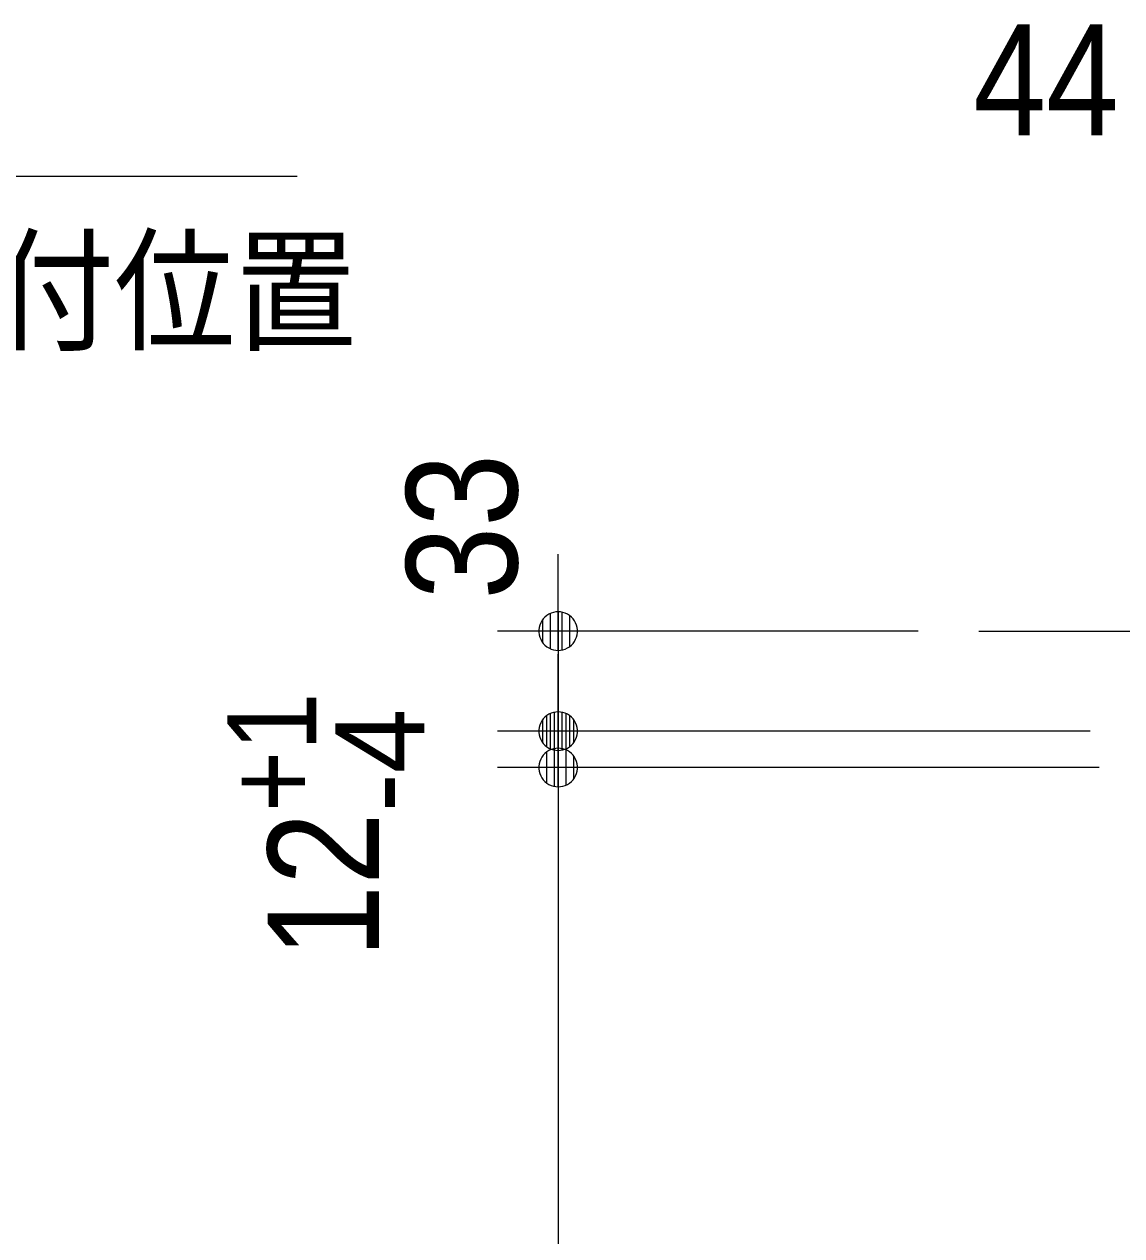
# Model space of a CAD drawing. Units: millimetres, scale not verified. Extents: x -6062 to 6062, y -3045 to 3045.
# Drawn here: x -834.7 to -472.6, y 150.6 to 550.1 of the extents above; entities that cross this region are included whole.
import ezdxf
from ezdxf.enums import TextEntityAlignment as Align

# ---------------------------------------------------------------- set-up
doc = ezdxf.new("R2010")
doc.units = ezdxf.units.MM
doc.header["$LTSCALE"] = 20
for name, color, linetype, lineweight in [('0-1_2寸法-3', 7, 'Continuous', 9), ('0-2_3一般', 7, 'Continuous', 9), ('0-3_2寸法-1', 7, 'Continuous', 9), ('0-4_0', 7, 'Continuous', 9), ('0-5_2寸法-2', 7, 'Continuous', 9)]:
    doc.layers.add(name, color=color, linetype=linetype, lineweight=lineweight)
doc.styles.add('ＭＳ ゴシック', font='')
doc.styles.add('ＭＳ Ｐゴシック', font='')
doc.styles.get('ＭＳ ゴシック').set_extended_font_data('MS Gothic')
doc.styles.get('ＭＳ Ｐゴシック').set_extended_font_data('MS PGothic')

# ---------------------------------------------------------------- blocks, each defined once
blk = doc.blocks.new('グループ')
at = {"layer": '0-2_3一般'}
blk.add_line((25355.3, 7000), (29498.8, 7000), dxfattribs=at)
blk = doc.blocks.new('グループ-35')
at = {"layer": '0-2_3一般'}
blk.add_blockref('グループ', (0, 0), dxfattribs=at)
blk = doc.blocks.new('グループ-105')
at = {"layer": '0-1_2寸法-3'}
blk.add_line((11360, 10000), (20857.8, 10000), dxfattribs=at)
at = {"layer": '0-1_2寸法-3', "style": 'ＭＳ ゴシック', "width": 0.9}
for s, p in [('スライド式受け金具', (11620.6, 9966.6)), ('\u3000\u3000\u3000\u3000\u3000\u3000\u3000\u3000取付位置', (11659.2, 8724.9))]:
    blk.add_text(s, height=650.9, dxfattribs=at).set_placement(p, align=Align.BOTTOM_LEFT)
blk = doc.blocks.new('_Dot')
at = {"layer": '0-4_0'}
for p, q in [((-10, 0), (-20, 0)), ((9.78, 2), (-9.78, 2)), ((7.99, 6), (-7.99, 6)), ((9.16, -3.98), (-9.16, -3.98)), ((6, -7.98), (-6, -7.98))]:
    blk.add_line(p, q, dxfattribs=at)
for points in [[(10, 0), (9.92, 1.25), (9.69, 2.49), (9.3, 3.68), (8.76, 4.82), (8.09, 5.88), (7.29, 6.85), (6.37, 7.71), (5.36, 8.44), (4.26, 9.05), (3.09, 9.51), (1.87, 9.82), (0.63, 9.98), (-0.63, 9.98), (-1.87, 9.82), (-3.09, 9.51), (-4.26, 9.05), (-5.36, 8.44), (-6.37, 7.71), (-7.29, 6.85), (-8.09, 5.88), (-8.76, 4.82), (-9.3, 3.68), (-9.69, 2.49), (-9.92, 1.25), (-10, 0), (0, 0)], [(-10, 0), (-9.92, -1.25), (-9.69, -2.49), (-9.3, -3.68), (-8.76, -4.82), (-8.09, -5.88), (-7.29, -6.85), (-6.37, -7.71), (-5.36, -8.44), (-4.26, -9.05), (-3.09, -9.51), (-1.87, -9.82), (-0.63, -9.98), (0.63, -9.98), (1.87, -9.82), (3.09, -9.51), (4.26, -9.05), (5.36, -8.44), (6.37, -7.71), (7.29, -6.85), (8.09, -5.88), (8.76, -4.82), (9.3, -3.68), (9.69, -2.49), (9.92, -1.25), (10, 0), (0, 0)]]:
    blk.add_lwpolyline(points, close=True, dxfattribs=at)

msp = doc.modelspace()

# ---------------------------------------------------------------- linework, layer by layer
at = {"layer": '0-3_2寸法-1'}
for p, q in [((-480.04, 305), (-678.54, 305)), ((-658.54, 292.29), (-658.54, -1974.29))]:
    msp.add_line(p, q, dxfattribs=at)
at = {"layer": '0-5_2寸法-2'}
for p, q in [((-658.54, 362.71), (-658.54, 375.42)), ((-539.74, 350), (-678.54, 350)), ((-658.54, 350), (-658.54, 317)), ((-658.54, 329.71), (-658.54, 342.42)), ((-483.04, 317), (-678.54, 317)), ((-483.04, 317), (-678.54, 317)), ((-658.54, 317), (-658.54, 305)), ((-480.04, 305), (-678.54, 305)), ((-658.54, 304.29), (-658.54, 291.58)), ((-658.54, 292.29), (-658.54, 279.58))]:
    msp.add_line(p, q, dxfattribs=at)

# ---------------------------------------------------------------- block references
at = {"layer": '0-1_2寸法-3', "xscale": 0.05, "yscale": 0.05}
msp.add_blockref('グループ-105', (-1787.5, 0), dxfattribs=at)
at = {"layer": '0-2_3一般', "xscale": 0.05, "yscale": 0.05}
msp.add_blockref('グループ-35', (-1787.5, 0), dxfattribs=at)
at = {"layer": '0-3_2寸法-1', "xscale": 0.6356201, "yscale": 0.6356201, "rotation": 90}
msp.add_blockref('_Dot', (-658.54, 305), dxfattribs=at)
at = {"layer": '0-5_2寸法-2', "xscale": 0.6356201, "yscale": 0.6356201}
for p, rotation in [((-658.54, 350), 270), ((-658.54, 317), 270), ((-658.54, 317), 90), ((-658.54, 305), 90)]:
    msp.add_blockref('_Dot', p, dxfattribs=dict(at, rotation=rotation))

# ---------------------------------------------------------------- texts
at = {"layer": '0-5_2寸法-2', "style": 'ＭＳ Ｐゴシック', "width": 0.9}
msp.add_text('44', height=36.66, dxfattribs=at).set_placement((-521.61, 502.48), align=Align.BOTTOM_LEFT)
for s, height, p in [('33', 36.66, (-661.02, 360.41)), ('+1', 29.33, (-729.51, 290.33)), ('12', 36.66, (-706.68, 242.23))]:
    msp.add_text(s, height=height, rotation=90, dxfattribs=at).set_placement(p, align=Align.BOTTOM_LEFT)
at = {"layer": '0-5_2寸法-2', "style": 'ＭＳ Ｐゴシック'}
msp.add_text('-4', height=29.33, rotation=90, dxfattribs=at).set_placement((-693.89, 290.33), align=Align.BOTTOM_LEFT)

doc.saveas('drawing.dxf')
